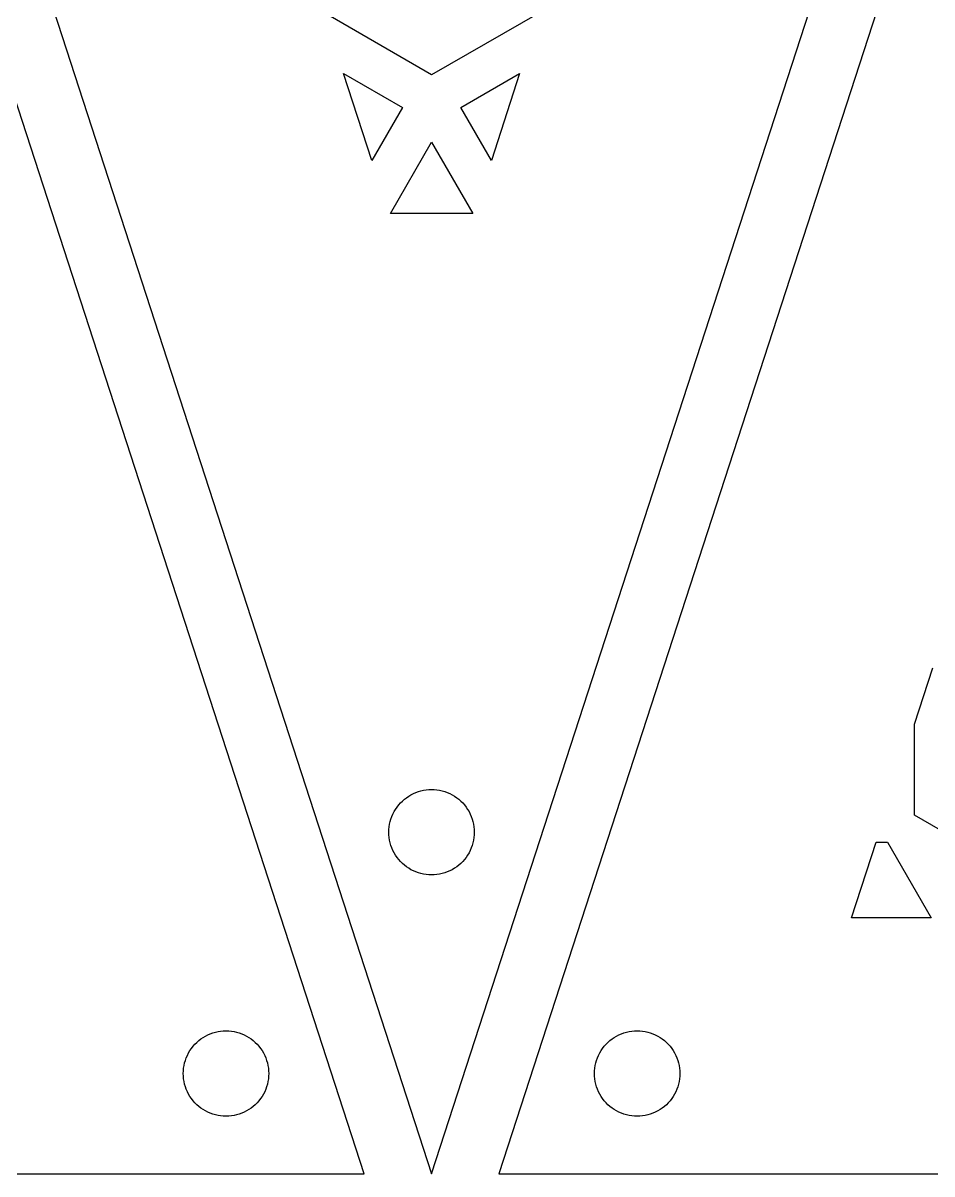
# Model space of a CAD drawing. Header units: metres. Extents: x 20 to 1108, y 20 to 485.
# Drawn here: x 310.3 to 352.9, y 20 to 73.9 of the extents above; entities that cross this region are included whole.
import ezdxf

# ---------------------------------------------------------------- set-up
doc = ezdxf.new("R2010")
doc.units = ezdxf.units.M

msp = doc.modelspace()

# ---------------------------------------------------------------- linework, layer by layer
for p, q in [((326.309, 20), (251.309, 250.826)), ((254.463, 250.826), (329.463, 20.0001)), ((329.463, 20.0001), (404.463, 250.826)), ((407.617, 250.826), (332.617, 20)), ((329.463, 71.4562), (324.414, 74.3712)), ((334.512, 74.3702), (329.463, 71.4562)), ((325.338, 71.5284), (328.097, 69.9357)), ((326.663, 67.4513), (325.338, 71.5284)), ((330.829, 69.9357), (333.588, 71.5284)), ((333.588, 71.5284), (332.263, 67.4513)), ((328.097, 69.9357), (326.663, 67.4513)), ((332.263, 67.4513), (330.829, 69.9357)), ((327.535, 64.9611), (329.463, 68.3009)), ((329.463, 68.3009), (331.391, 64.9611)), ((331.391, 64.9611), (327.535, 64.9611)), ((352.077, 41.0586), (352.933, 43.6924)), ((352.077, 36.8018), (352.077, 41.0586)), ((328.392, 37.6886), (328.499, 37.7521)), ((328.499, 37.7521), (328.612, 37.8097)), ((328.612, 37.8097), (328.727, 37.8595)), ((328.727, 37.8595), (328.845, 37.9025)), ((328.845, 37.9025), (328.966, 37.9376)), ((328.966, 37.9376), (329.088, 37.964)), ((329.088, 37.964), (329.212, 37.9845)), ((329.212, 37.9845), (329.337, 37.9962)), ((329.337, 37.9962), (329.463, 38.0001)), ((329.463, 38.0001), (329.589, 37.9962)), ((329.589, 37.9962), (329.714, 37.9845)), ((329.714, 37.9845), (329.838, 37.964)), ((329.838, 37.964), (329.96, 37.9376)), ((329.96, 37.9376), (330.081, 37.9025)), ((330.081, 37.9025), (330.2, 37.8595)), ((330.2, 37.8595), (330.315, 37.8097)), ((330.315, 37.8097), (330.427, 37.7521)), ((330.427, 37.7521), (330.534, 37.6886)), ((327.845, 37.1749), (327.922, 37.2755)), ((327.922, 37.2755), (328.005, 37.3693)), ((328.005, 37.3693), (328.094, 37.4581)), ((328.094, 37.4581), (328.189, 37.5411)), ((328.189, 37.5411), (328.287, 37.6183)), ((328.287, 37.6183), (328.392, 37.6886)), ((330.534, 37.6886), (330.639, 37.6183)), ((330.639, 37.6183), (330.738, 37.5411)), ((330.738, 37.5411), (330.832, 37.4581)), ((330.832, 37.4581), (330.921, 37.3693)), ((330.921, 37.3693), (331.004, 37.2755)), ((331.004, 37.2755), (331.081, 37.1749)), ((327.561, 36.6183), (327.604, 36.7365)), ((327.604, 36.7365), (327.654, 36.8517)), ((327.654, 36.8517), (327.71, 36.963)), ((327.71, 36.963), (327.775, 37.0714)), ((327.775, 37.0714), (327.845, 37.1749)), ((331.081, 37.1749), (331.152, 37.0714)), ((331.152, 37.0714), (331.216, 36.963)), ((331.216, 36.963), (331.273, 36.8517)), ((331.273, 36.8517), (331.323, 36.7365)), ((331.323, 36.7365), (331.366, 36.6183)), ((357.617, 33.6035), (352.077, 36.8018)), ((327.463, 36.0001), (327.467, 36.1251)), ((327.467, 36.1251), (327.479, 36.2501)), ((327.479, 36.2501), (327.498, 36.3751)), ((327.498, 36.3751), (327.526, 36.4972)), ((327.526, 36.4972), (327.561, 36.6183)), ((331.366, 36.6183), (331.401, 36.4972)), ((331.401, 36.4972), (331.428, 36.3751)), ((331.428, 36.3751), (331.448, 36.2501)), ((331.448, 36.2501), (331.459, 36.1251)), ((331.459, 36.1251), (331.463, 36.0001)), ((327.467, 35.8741), (327.463, 36.0001)), ((327.479, 35.7491), (327.467, 35.8741)), ((327.498, 35.6251), (327.479, 35.7491)), ((327.526, 35.5021), (327.498, 35.6251)), ((331.428, 35.6251), (331.401, 35.5021)), ((331.448, 35.7491), (331.428, 35.6251)), ((331.459, 35.8741), (331.448, 35.7491)), ((331.463, 36.0001), (331.459, 35.8741)), ((327.561, 35.382), (327.526, 35.5021)), ((327.604, 35.2648), (327.561, 35.382)), ((327.654, 35.1486), (327.604, 35.2648)), ((327.71, 35.0363), (327.654, 35.1486)), ((327.775, 34.9279), (327.71, 35.0363)), ((331.216, 35.0363), (331.152, 34.9279)), ((331.273, 35.1486), (331.216, 35.0363)), ((331.323, 35.2648), (331.273, 35.1486)), ((331.366, 35.382), (331.323, 35.2648)), ((331.401, 35.5021), (331.366, 35.382)), ((349.134, 32), (350.284, 35.54)), ((350.284, 35.54), (350.816, 35.54)), ((350.816, 35.54), (352.86, 32)), ((327.845, 34.8243), (327.775, 34.9279)), ((327.922, 34.7257), (327.845, 34.8243)), ((328.005, 34.631), (327.922, 34.7257)), ((328.094, 34.5421), (328.005, 34.631)), ((328.189, 34.4591), (328.094, 34.5421)), ((330.832, 34.5421), (330.738, 34.4591)), ((330.921, 34.631), (330.832, 34.5421)), ((331.004, 34.7257), (330.921, 34.631)), ((331.081, 34.8243), (331.004, 34.7257)), ((331.152, 34.9279), (331.081, 34.8243)), ((328.287, 34.382), (328.189, 34.4591)), ((328.392, 34.3116), (328.287, 34.382)), ((328.499, 34.2472), (328.392, 34.3116)), ((328.612, 34.1906), (328.499, 34.2472)), ((328.727, 34.1407), (328.612, 34.1906)), ((328.845, 34.0988), (328.727, 34.1407)), ((328.966, 34.0636), (328.845, 34.0988)), ((329.088, 34.0353), (328.966, 34.0636)), ((329.212, 34.0167), (329.088, 34.0353)), ((329.337, 34.004), (329.212, 34.0167)), ((329.463, 34.0001), (329.337, 34.004)), ((329.589, 34.004), (329.463, 34.0001)), ((329.714, 34.0167), (329.589, 34.004)), ((329.838, 34.0353), (329.714, 34.0167)), ((329.96, 34.0636), (329.838, 34.0353)), ((330.081, 34.0988), (329.96, 34.0636)), ((330.2, 34.1407), (330.081, 34.0988)), ((330.315, 34.1906), (330.2, 34.1407)), ((330.427, 34.2472), (330.315, 34.1906)), ((330.534, 34.3116), (330.427, 34.2472)), ((330.639, 34.382), (330.534, 34.3116)), ((330.738, 34.4591), (330.639, 34.382)), ((352.86, 32), (349.134, 32)), ((318.765, 26.3906), (318.873, 26.4551)), ((318.873, 26.4551), (318.986, 26.5117)), ((318.986, 26.5117), (319.101, 26.5615)), ((319.101, 26.5615), (319.219, 26.6045)), ((319.219, 26.6045), (319.339, 26.6396)), ((319.339, 26.6396), (319.462, 26.667)), ((319.462, 26.667), (319.586, 26.6865)), ((319.586, 26.6865), (319.711, 26.6982)), ((319.711, 26.6982), (319.837, 26.7021)), ((319.837, 26.7021), (319.962, 26.6982)), ((319.962, 26.6982), (320.087, 26.6865)), ((320.087, 26.6865), (320.211, 26.667)), ((320.211, 26.667), (320.334, 26.6396)), ((320.334, 26.6396), (320.454, 26.6045)), ((320.454, 26.6045), (320.572, 26.5615)), ((320.572, 26.5615), (320.689, 26.5117)), ((320.689, 26.5117), (320.8, 26.4551)), ((320.8, 26.4551), (320.908, 26.3906)), ((338.018, 26.3906), (338.126, 26.4551)), ((338.126, 26.4551), (338.238, 26.5117)), ((338.238, 26.5117), (338.354, 26.5615)), ((338.354, 26.5615), (338.472, 26.6045)), ((338.472, 26.6045), (338.592, 26.6396)), ((338.592, 26.6396), (338.715, 26.667)), ((338.715, 26.667), (338.839, 26.6865)), ((338.839, 26.6865), (338.964, 26.6982)), ((338.964, 26.6982), (339.089, 26.7021)), ((339.089, 26.7021), (339.215, 26.6982)), ((339.215, 26.6982), (339.34, 26.6865)), ((339.34, 26.6865), (339.464, 26.667)), ((339.464, 26.667), (339.587, 26.6396)), ((339.587, 26.6396), (339.707, 26.6045)), ((339.707, 26.6045), (339.826, 26.5615)), ((339.826, 26.5615), (339.941, 26.5117)), ((339.941, 26.5117), (340.053, 26.4551)), ((340.053, 26.4551), (340.161, 26.3906)), ((318.148, 25.7744), (318.219, 25.8779)), ((318.219, 25.8779), (318.295, 25.9775)), ((318.295, 25.9775), (318.379, 26.0713)), ((318.379, 26.0713), (318.468, 26.1602)), ((318.468, 26.1602), (318.562, 26.2432)), ((318.562, 26.2432), (318.661, 26.3203)), ((318.661, 26.3203), (318.765, 26.3906)), ((320.908, 26.3906), (321.012, 26.3203)), ((321.012, 26.3203), (321.112, 26.2432)), ((321.112, 26.2432), (321.206, 26.1602)), ((321.206, 26.1602), (321.294, 26.0713)), ((321.294, 26.0713), (321.378, 25.9775)), ((321.378, 25.9775), (321.454, 25.8779)), ((321.454, 25.8779), (321.526, 25.7744)), ((337.401, 25.7744), (337.472, 25.8779)), ((337.472, 25.8779), (337.548, 25.9775)), ((337.548, 25.9775), (337.632, 26.0713)), ((337.632, 26.0713), (337.72, 26.1602)), ((337.72, 26.1602), (337.815, 26.2432)), ((337.815, 26.2432), (337.914, 26.3203)), ((337.914, 26.3203), (338.018, 26.3906)), ((340.161, 26.3906), (340.265, 26.3203)), ((340.265, 26.3203), (340.365, 26.2432)), ((340.365, 26.2432), (340.458, 26.1602)), ((340.458, 26.1602), (340.547, 26.0713)), ((340.547, 26.0713), (340.631, 25.9775)), ((340.631, 25.9775), (340.707, 25.8779)), ((340.707, 25.8779), (340.779, 25.7744)), ((317.935, 25.3203), (317.977, 25.4385)), ((317.977, 25.4385), (318.027, 25.5537)), ((318.027, 25.5537), (318.084, 25.666)), ((318.084, 25.666), (318.148, 25.7744)), ((321.526, 25.7744), (321.589, 25.666)), ((321.589, 25.666), (321.647, 25.5537)), ((321.647, 25.5537), (321.696, 25.4385)), ((321.696, 25.4385), (321.738, 25.3203)), ((337.188, 25.3203), (337.23, 25.4385)), ((337.23, 25.4385), (337.28, 25.5537)), ((337.28, 25.5537), (337.337, 25.666)), ((337.337, 25.666), (337.401, 25.7744)), ((340.779, 25.7744), (340.842, 25.666)), ((340.842, 25.666), (340.9, 25.5537)), ((340.9, 25.5537), (340.95, 25.4385)), ((340.95, 25.4385), (340.992, 25.3203)), ((317.837, 24.7021), (317.841, 24.8281)), ((317.841, 24.8281), (317.853, 24.9531)), ((317.853, 24.9531), (317.872, 25.0771)), ((317.872, 25.0771), (317.9, 25.1992)), ((317.9, 25.1992), (317.935, 25.3203)), ((321.738, 25.3203), (321.774, 25.1992)), ((321.774, 25.1992), (321.801, 25.0771)), ((321.801, 25.0771), (321.821, 24.9531)), ((321.821, 24.9531), (321.832, 24.8281)), ((321.832, 24.8281), (321.837, 24.7021)), ((337.089, 24.7021), (337.094, 24.8281)), ((337.094, 24.8281), (337.106, 24.9531)), ((337.106, 24.9531), (337.125, 25.0771)), ((337.125, 25.0771), (337.153, 25.1992)), ((337.153, 25.1992), (337.188, 25.3203)), ((340.992, 25.3203), (341.027, 25.1992)), ((341.027, 25.1992), (341.054, 25.0771)), ((341.054, 25.0771), (341.074, 24.9531)), ((341.074, 24.9531), (341.085, 24.8281)), ((341.085, 24.8281), (341.089, 24.7021)), ((317.841, 24.5771), (317.837, 24.7021)), ((317.853, 24.4512), (317.841, 24.5771)), ((317.872, 24.3271), (317.853, 24.4512)), ((317.9, 24.2051), (317.872, 24.3271)), ((321.801, 24.3271), (321.774, 24.2051)), ((321.821, 24.4512), (321.801, 24.3271)), ((321.832, 24.5771), (321.821, 24.4512)), ((321.837, 24.7021), (321.832, 24.5771)), ((337.094, 24.5771), (337.089, 24.7021)), ((337.106, 24.4512), (337.094, 24.5771)), ((337.125, 24.3271), (337.106, 24.4512)), ((337.153, 24.2051), (337.125, 24.3271)), ((341.054, 24.3271), (341.027, 24.2051)), ((341.074, 24.4512), (341.054, 24.3271)), ((341.085, 24.5771), (341.074, 24.4512)), ((341.089, 24.7021), (341.085, 24.5771)), ((317.935, 24.084), (317.9, 24.2051)), ((317.977, 23.9658), (317.935, 24.084)), ((318.027, 23.8506), (317.977, 23.9658)), ((318.084, 23.7393), (318.027, 23.8506)), ((318.148, 23.6309), (318.084, 23.7393)), ((321.589, 23.7393), (321.526, 23.6309)), ((321.647, 23.8506), (321.589, 23.7393)), ((321.696, 23.9658), (321.647, 23.8506)), ((321.738, 24.084), (321.696, 23.9658)), ((321.774, 24.2051), (321.738, 24.084)), ((337.188, 24.084), (337.153, 24.2051)), ((337.23, 23.9658), (337.188, 24.084)), ((337.28, 23.8506), (337.23, 23.9658)), ((337.337, 23.7393), (337.28, 23.8506)), ((337.401, 23.6309), (337.337, 23.7393)), ((340.842, 23.7393), (340.779, 23.6309)), ((340.9, 23.8506), (340.842, 23.7393)), ((340.95, 23.9658), (340.9, 23.8506)), ((340.992, 24.084), (340.95, 23.9658)), ((341.027, 24.2051), (340.992, 24.084)), ((318.219, 23.5264), (318.148, 23.6309)), ((318.295, 23.4277), (318.219, 23.5264)), ((318.379, 23.333), (318.295, 23.4277)), ((318.468, 23.2441), (318.379, 23.333)), ((318.562, 23.1611), (318.468, 23.2441)), ((321.206, 23.2441), (321.112, 23.1611)), ((321.294, 23.333), (321.206, 23.2441)), ((321.378, 23.4277), (321.294, 23.333)), ((321.454, 23.5264), (321.378, 23.4277)), ((321.526, 23.6309), (321.454, 23.5264)), ((337.472, 23.5264), (337.401, 23.6309)), ((337.548, 23.4277), (337.472, 23.5264)), ((337.632, 23.333), (337.548, 23.4277)), ((337.72, 23.2441), (337.632, 23.333)), ((337.815, 23.1611), (337.72, 23.2441)), ((340.458, 23.2441), (340.365, 23.1611)), ((340.547, 23.333), (340.458, 23.2441)), ((340.631, 23.4277), (340.547, 23.333)), ((340.707, 23.5264), (340.631, 23.4277)), ((340.779, 23.6309), (340.707, 23.5264)), ((318.661, 23.084), (318.562, 23.1611)), ((318.765, 23.0137), (318.661, 23.084)), ((318.873, 22.9492), (318.765, 23.0137)), ((318.986, 22.8926), (318.873, 22.9492)), ((319.101, 22.8428), (318.986, 22.8926)), ((319.219, 22.7998), (319.101, 22.8428)), ((319.339, 22.7646), (319.219, 22.7998)), ((319.462, 22.7373), (319.339, 22.7646)), ((319.586, 22.7178), (319.462, 22.7373)), ((319.711, 22.7061), (319.586, 22.7178)), ((319.837, 22.7021), (319.711, 22.7061)), ((319.962, 22.7061), (319.837, 22.7021)), ((320.087, 22.7178), (319.962, 22.7061)), ((320.211, 22.7373), (320.087, 22.7178)), ((320.334, 22.7646), (320.211, 22.7373)), ((320.454, 22.7998), (320.334, 22.7646)), ((320.572, 22.8428), (320.454, 22.7998)), ((320.689, 22.8926), (320.572, 22.8428)), ((320.8, 22.9492), (320.689, 22.8926)), ((320.908, 23.0137), (320.8, 22.9492)), ((321.012, 23.084), (320.908, 23.0137)), ((321.112, 23.1611), (321.012, 23.084)), ((337.914, 23.084), (337.815, 23.1611)), ((338.018, 23.0137), (337.914, 23.084)), ((338.126, 22.9492), (338.018, 23.0137)), ((338.238, 22.8926), (338.126, 22.9492)), ((338.354, 22.8428), (338.238, 22.8926)), ((338.472, 22.7998), (338.354, 22.8428)), ((338.592, 22.7646), (338.472, 22.7998)), ((338.715, 22.7373), (338.592, 22.7646)), ((338.839, 22.7178), (338.715, 22.7373)), ((338.964, 22.7061), (338.839, 22.7178)), ((339.089, 22.7021), (338.964, 22.7061)), ((339.215, 22.7061), (339.089, 22.7021)), ((339.34, 22.7178), (339.215, 22.7061)), ((339.464, 22.7373), (339.34, 22.7178)), ((339.587, 22.7646), (339.464, 22.7373)), ((339.707, 22.7998), (339.587, 22.7646)), ((339.826, 22.8428), (339.707, 22.7998)), ((339.941, 22.8926), (339.826, 22.8428)), ((340.053, 22.9492), (339.941, 22.8926)), ((340.161, 23.0137), (340.053, 22.9492)), ((340.265, 23.084), (340.161, 23.0137)), ((340.365, 23.1611), (340.265, 23.084)), ((176.309, 20), (326.309, 20)), ((332.617, 20), (482.617, 20))]:
    msp.add_line(p, q)

doc.saveas('drawing.dxf')
